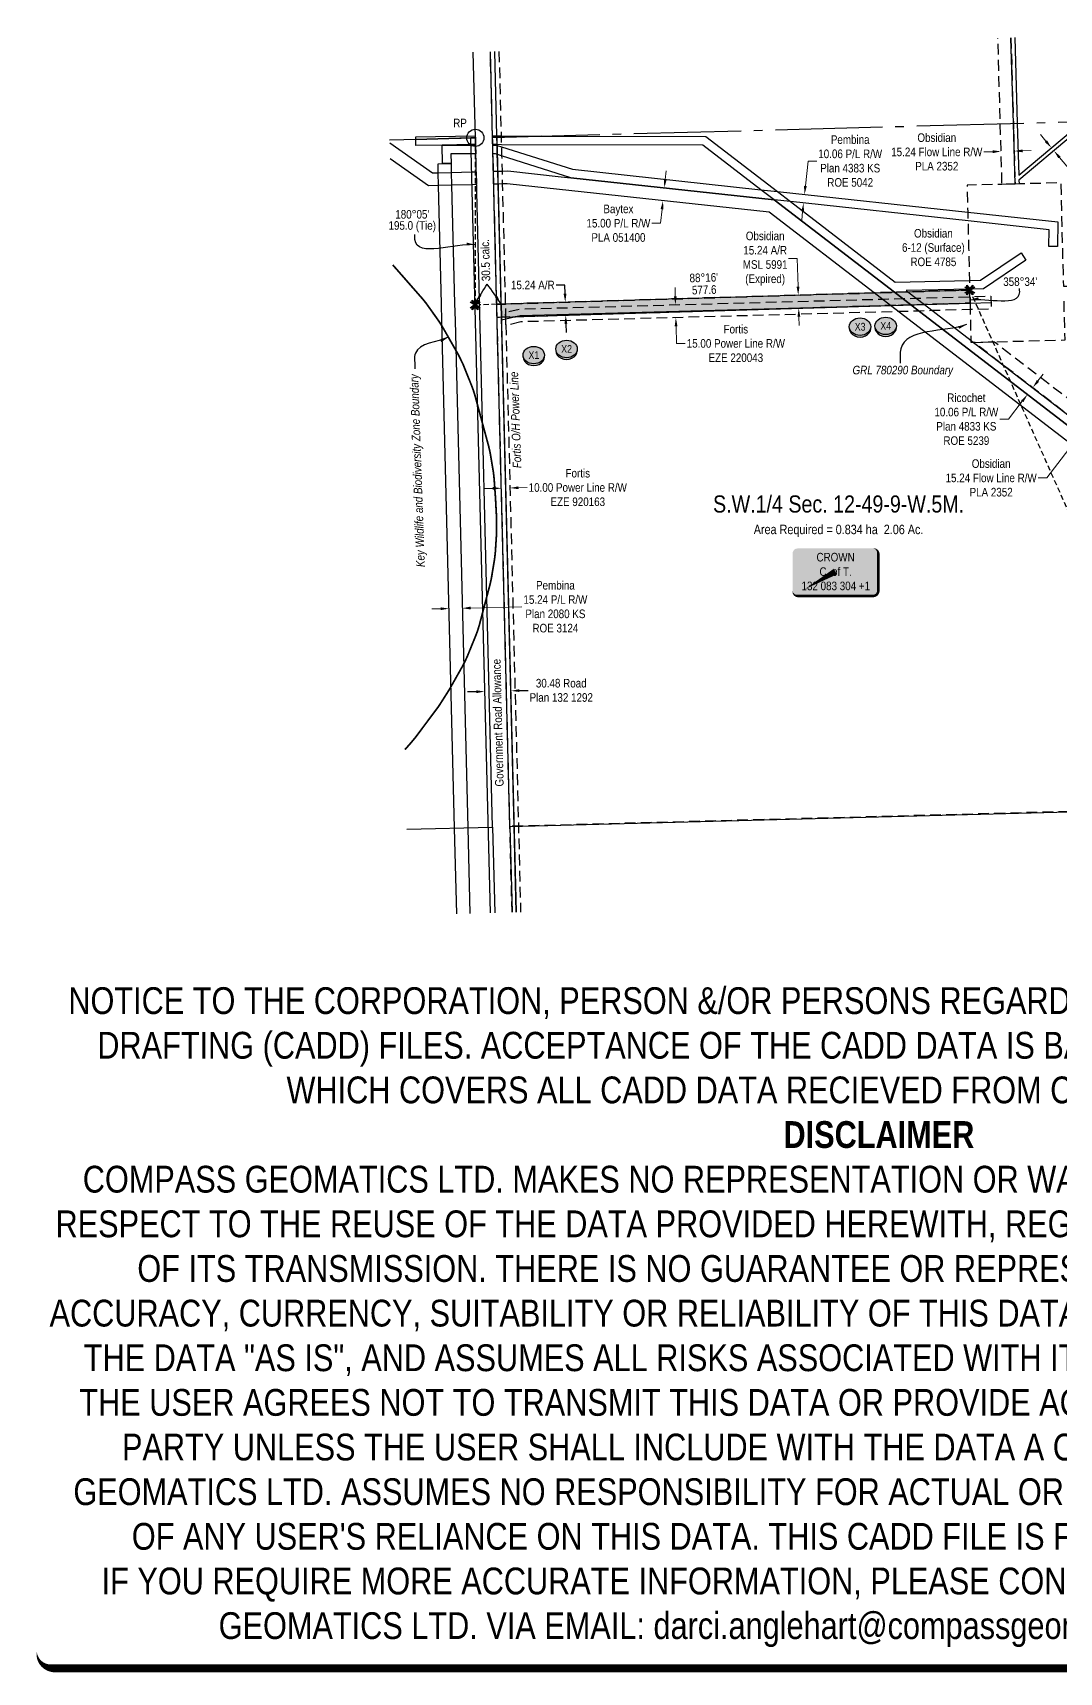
# Model space of a CAD drawing. Extents: x 619926 to 621900, y 5895827 to 5897740.
# Drawn here: x 619926 to 621123, y 5895827 to 5897740 of the extents above; entities that cross this region are included whole.
import ezdxf
from ezdxf.enums import TextEntityAlignment as Align

# ---------------------------------------------------------------- set-up
doc = ezdxf.new("R2010")
doc.units = 0
doc.header["$LTSCALE"] = 5
doc.header["$PDSIZE"] = 0.5
for name, pattern in [('DASHDOT2', [12.7, 6.35, -3.175, 0, -3.175]), ('foc-ACCESSROAD', [3.75, 2.5, -1.25]), ('foc-FLOWLINE', [3.75, 2.5, -1.25]), ('foc-QUARTERLINE', [33, 25, -3, 2, -3]), ('foc-TIELINE', [1.875, 1.25, -0.625])]:
    doc.linetypes.add(name, pattern=pattern)
doc.layers.get('Defpoints').update_dxf_attribs({"color": 9})
for name, color, linetype in [('35', 37, 'Continuous'), ('AS-OWNER', 7, 'Continuous'), ('AS-POWER', 104, 'foc-POWER'), ('AS-POWER-T', 104, 'Continuous'), ('AS-WILDLIFE', 131, 'DASHDOT2'), ('C-AR', 13, 'foc-ACCESSROAD'), ('C-FLOWLINE', 13, 'foc-FLOWLINE'), ('C-SYMBOL', 7, 'Continuous'), ('F-EZE', 190, 'foc-FLOWLINE'), ('F-RW', 190, 'Continuous'), ('F-WS', 190, 'foc-ACCESSROAD'), ('L-AREAREQUIRED', 7, 'Continuous'), ('L-BD', 7, 'Continuous'), ('L-MON', 1, 'Continuous'), ('L-QSEC', 8, 'foc-QUARTERLINE'), ('L-ROAD-T', 7, 'Continuous'), ('L-SEC', 7, 'Continuous'), ('L-TIE', 7, 'foc-TIELINE'), ('L-TITLEDB', 4, 'Continuous'), ('L-TITLEDB-T', 4, 'Continuous'), ('P-CROSSINGS', 250, 'Continuous'), ('P-PROPOSED', 10, 'Continuous'), ('P-PROPOSED-H', 21, 'Continuous'), ('P-TXT', 4, 'Continuous')]:
    doc.layers.add(name, color=color, linetype=linetype)
for name, color, linetype, lineweight in [('C-AR-T', 13, 'Continuous', 9), ('C-FLOWLINE-T', 13, 'Continuous', 9), ('F-EZE-T', 190, 'Continuous', 9), ('F-RW-T', 190, 'Continuous', 9), ('F-WS-T', 190, 'Continuous', 9)]:
    doc.layers.add(name, color=color, linetype=linetype, lineweight=lineweight)
doc.layers.add('DISCLAIMER', color=7, linetype='Continuous', plot=False)
doc.styles.add('100L', font='ARIALN.TTF', dxfattribs={"height": 11})
doc.styles.add('175L', font='ARIALN.TTF', dxfattribs={"height": 20})
doc.styles.add('240', font='ARIALN.TTF', dxfattribs={"height": 30})
doc.styles.add('80', font='ARIALN.TTF', dxfattribs={"height": 10})
doc.styles.add('80CG', font='ARIALN.TTF', dxfattribs={"height": 10})
doc.styles.add('80L', font='ARIALN.TTF', dxfattribs={"height": 10})
doc.styles.add('Crossing', font='ARIALN.TTF', dxfattribs={"height": 10})
doc.styles.add('foc-LtypeFont', font='ARIALN.TTF', dxfattribs={"height": 7.35})
doc.linetypes.add('foc-POWER', pattern='A,6,-1,["P",foc-LtypeFont,S=0.2,R=0,X=-0.625,Y=-0.75],-1.24,4', length=12.24)
doc.linetypes.add('foc-POWER-NOLINE', pattern='A,0,-4,["P",foc-LtypeFont,S=0.2,R=0,X=-0.625,Y=-0.75],-8.24', length=12.24)
doc.dimstyles.new('Compass 5 000', dxfattribs={"dimscale": 5, "dimtxt": 9, "dimasz": 2, "dimexe": 0.2, "dimexo": 0.0625, "dimgap": 0.5, "dimtad": 0, "dimtih": 1, "dimtoh": 1, "dimzin": 0, "dimdsep": 46, "dimtxsty": '80CG', "dimcen": 0.1, "dimse1": 1, "dimse2": 1, "dimclrd": 256, "dimclrt": 256, "dimaunit": 1, "dimadec": 4, "dimazin": 0, "dimtfac": 0.06, "dimtofl": 0, "dimtmove": 0, "dimatfit": 1, "dimfxl": 0.2, "dimtolj": 1, "dimtzin": 0, "dimlwd": -1, "dimarcsym": 0})

# ---------------------------------------------------------------- blocks, each defined once
blk = doc.blocks.new('*D32')
at = {"layer": 'Defpoints', "color": 0, "transparency": 16777216}
for p in [(620679, 5897422.8), (620676, 5897407.7), (620679.4, 5897407.8)]:
    blk.add_point(p, dxfattribs=at)
at = {"layer": 'F-EZE-T', "transparency": 16777216}
for p, q in [((620675.3, 5897432.7), (620675.1, 5897442.7)), ((620676.3, 5897397.7), (620676.8, 5897377.5)), ((620676.8, 5897377.5), (620686.8, 5897377.5))]:
    blk.add_line(p, q, dxfattribs=at)
for points in [[(620677, 5897432.7), (620673.7, 5897432.7), (620675.6, 5897422.7)], [(620677.9, 5897397.7), (620674.6, 5897397.6), (620676, 5897407.7)]]:
    blk.add_solid(points, dxfattribs=at)
at = {"layer": 'F-EZE-T', "transparency": 16777216, "insert": (620746, 5897377.5), "char_height": 10, "attachment_point": 5, "style": '80CG'}
blk.add_mtext('\\A1;Fortis\\P15.00 Power Line R/W\\PEZE 220043', dxfattribs=at)
blk = doc.blocks.new('*D33')
at = {"layer": 'Defpoints', "color": 0, "transparency": 16777216}
for p in [(620481.8, 5897237.4), (620471.8, 5897237.2), (620482.5, 5897208.9)]:
    blk.add_point(p, dxfattribs=at)
at = {"layer": 'F-EZE-T', "transparency": 16777216}
for p, q in [((620462.5, 5897208.4), (620452.5, 5897208.1)), ((620492.5, 5897209.1), (620502.5, 5897209.4))]:
    blk.add_line(p, q, dxfattribs=at)
for points in [[(620462.4, 5897210.1), (620462.5, 5897206.7), (620472.5, 5897208.6)], [(620492.4, 5897210.8), (620492.5, 5897207.5), (620482.5, 5897208.9)]]:
    blk.add_solid(points, dxfattribs=at)
at = {"layer": 'F-EZE-T', "transparency": 16777216, "insert": (620561.6, 5897209.4), "char_height": 10, "attachment_point": 5, "style": '80CG'}
blk.add_mtext('\\A1;Fortis\\P10.00 Power Line R/W\\PEZE 920163', dxfattribs=at)
blk = doc.blocks.new('*D34')
at = {"layer": 'C-AR-T', "transparency": 16777216}
for p, q in [((620817.5, 5897476.5), (620807.5, 5897476.5)), ((620818.5, 5897443.9), (620817.5, 5897476.5)), ((620819.6, 5897408.6), (620819.9, 5897398.6))]:
    blk.add_line(p, q, dxfattribs=at)
for points in [[(620820.2, 5897443.9), (620816.8, 5897443.8), (620818.8, 5897433.9)], [(620821.2, 5897408.7), (620817.9, 5897408.6), (620819.3, 5897418.6)]]:
    blk.add_solid(points, dxfattribs=at)
at = {"layer": 'Defpoints', "color": 0, "transparency": 16777216}
for p in [(620798.4, 5897433.3), (620818.8, 5897433.9), (620798.9, 5897418)]:
    blk.add_point(p, dxfattribs=at)
at = {"layer": 'C-AR-T', "transparency": 16777216, "insert": (620780.2, 5897476.5), "char_height": 10, "attachment_point": 5, "style": '80CG'}
blk.add_mtext('\\A1;Obsidian\\P15.24 A/R\\PMSL 5991\\P(Expired)', dxfattribs=at)
blk = doc.blocks.new('*D37')
at = {"layer": 'Defpoints', "color": 0, "transparency": 16777216}
for p in [(620661, 5897544.1), (620662.4, 5897543.9), (620664, 5897558.9)]:
    blk.add_point(p, dxfattribs=at)
at = {"layer": 'F-RW-T', "transparency": 16777216}
for p, q in [((620663.7, 5897569), (620664.7, 5897578.9)), ((620659.9, 5897534.1), (620658.1, 5897517.8)), ((620658.1, 5897517.8), (620648.1, 5897517.8))]:
    blk.add_line(p, q, dxfattribs=at)
for points in [[(620662, 5897569.2), (620665.3, 5897568.8), (620662.6, 5897559)], [(620658.2, 5897534.3), (620661.5, 5897534), (620661, 5897544.1)]]:
    blk.add_solid(points, dxfattribs=at)
at = {"layer": 'F-RW-T', "transparency": 16777216, "insert": (620609, 5897517.8), "char_height": 10, "attachment_point": 5, "style": '80CG'}
blk.add_mtext('\\A1;Baytex\\P15.00 P/L R/W\\PPLA 051400', dxfattribs=at)
blk = doc.blocks.new('*D39')
at = {"layer": 'Defpoints', "color": 0, "transparency": 16777216}
for p in [(620826.1, 5897551.4), (620891.2, 5897544.3), (620890.1, 5897534.3)]:
    blk.add_point(p, dxfattribs=at)
at = {"layer": 'F-RW-T', "transparency": 16777216}
for p, q in [((620827.1, 5897561.3), (620830.3, 5897590.4)), ((620830.3, 5897590.4), (620840.3, 5897590.4)), ((620823.9, 5897531.5), (620822.8, 5897521.5))]:
    blk.add_line(p, q, dxfattribs=at)
for points in [[(620825.5, 5897561.5), (620828.8, 5897561.2), (620826.1, 5897551.4)], [(620822.2, 5897531.6), (620825.5, 5897531.3), (620825, 5897541.4)]]:
    blk.add_solid(points, dxfattribs=at)
at = {"layer": 'F-RW-T', "transparency": 16777216, "insert": (620879.4, 5897590.4), "char_height": 10, "attachment_point": 5, "style": '80CG'}
blk.add_mtext('\\A1;Pembina\\P10.06 P/L R/W\\PPlan 4383 KS\\PROE 5042', dxfattribs=at)
blk = doc.blocks.new('*D40')
at = {"layer": 'Defpoints', "color": 0, "transparency": 16777216}
for p in [(621005, 5897380.3), (621011.1, 5897388.3), (621086.2, 5897317.9)]:
    blk.add_point(p, dxfattribs=at)
at = {"layer": 'F-RW-T', "transparency": 16777216}
for p, q in [((621098.4, 5897333.8), (621104.5, 5897341.7)), ((621080.1, 5897310), (621064, 5897289.1)), ((621064, 5897289.1), (621054, 5897289.1))]:
    blk.add_line(p, q, dxfattribs=at)
for points in [[(621097.1, 5897334.8), (621099.7, 5897332.8), (621092.3, 5897325.9)], [(621078.8, 5897311), (621081.4, 5897309), (621086.2, 5897317.9)]]:
    blk.add_solid(points, dxfattribs=at)
at = {"layer": 'F-RW-T', "transparency": 16777216, "insert": (621014.9, 5897289.1), "char_height": 10, "attachment_point": 5, "style": '80CG'}
blk.add_mtext('\\A1;Ricochet\\P10.06 P/L R/W\\PPlan 4833 KS\\PROE 5239', dxfattribs=at)
blk = doc.blocks.new('*D41')
at = {"layer": 'Defpoints', "color": 0, "transparency": 16777216}
for p in [(621112.1, 5897604.1), (621117.1, 5897602.3), (621115, 5897600.6)]:
    blk.add_point(p, dxfattribs=at)
at = {"layer": 'F-RW-T', "transparency": 16777216}
for p, q in [((621107.7, 5897613.5), (621101.3, 5897621.2)), ((621123.5, 5897594.7), (621151, 5897561.8)), ((621151, 5897561.8), (621161, 5897561.8))]:
    blk.add_line(p, q, dxfattribs=at)
for points in [[(621109, 5897614.6), (621106.4, 5897612.5), (621114.1, 5897605.9)], [(621124.8, 5897595.7), (621122.2, 5897593.6), (621117.1, 5897602.3)]]:
    blk.add_solid(points, dxfattribs=at)
at = {"layer": 'F-RW-T', "transparency": 16777216, "insert": (621197.5, 5897561.8), "char_height": 10, "attachment_point": 5, "style": '80CG'}
blk.add_mtext('\\A1;Obsidian\\P4.57 P/L R/W\\PROE 4785', dxfattribs=at)
blk = doc.blocks.new('*D43')
at = {"layer": 'Defpoints', "color": 0, "transparency": 16777216}
for p in [(620410.2, 5897120.5), (620425.5, 5897120.9), (620426.8, 5897068.6)]:
    blk.add_point(p, dxfattribs=at)
at = {"layer": 'F-RW-T', "transparency": 16777216}
for p, q in [((620401.5, 5897067.9), (620391.5, 5897067.7)), ((620436.8, 5897068.8), (620496.5, 5897070.3))]:
    blk.add_line(p, q, dxfattribs=at)
for points in [[(620401.5, 5897069.6), (620401.6, 5897066.3), (620411.5, 5897068.2)], [(620436.7, 5897070.5), (620436.8, 5897067.1), (620426.8, 5897068.6)]]:
    blk.add_solid(points, dxfattribs=at)
at = {"layer": 'F-RW-T', "transparency": 16777216, "insert": (620535.5, 5897070.3), "char_height": 10, "attachment_point": 5, "style": '80CG'}
blk.add_mtext('\\A1;Pembina\\P15.24 P/L R/W\\PPlan 2080 KS\\PROE 3124', dxfattribs=at)
blk = doc.blocks.new('TEMP')
h = blk.add_hatch(color=255)
h.dxf.hatch_style = 1
h.paths.add_polyline_path([(0, 0.25), (-0.67, 1.15), (-0.67, 0.67), (-1.15, 0.67), (-0.25, 0), (-1.15, -0.67), (-0.67, -0.67), (-0.67, -1.15), (0, -0.25), (0.67, -1.15), (0.67, -0.67), (1.15, -0.67), (0.25, 0), (1.15, 0.67), (0.67, 0.67), (0.67, 1.15)])
h.paths.add_polyline_path([(0.57, 0.85), (0.57, 0.57), (0.85, 0.57), (0.08, 0), (0.85, -0.57), (0.57, -0.57), (0.57, -0.85), (0, -0.08), (-0.57, -0.85), (-0.57, -0.57), (-0.85, -0.57), (-0.08, 0), (-0.85, 0.57), (-0.57, 0.57), (-0.57, 0.85), (0, 0.08)], flags=16)
h = blk.add_hatch(color=1)
h.dxf.hatch_style = 1
h.paths.add_polyline_path([(0, 0.08), (-0.57, 0.85), (-0.57, 0.57), (-0.85, 0.57), (-0.08, 0), (-0.85, -0.57), (-0.57, -0.57), (-0.57, -0.85), (0, -0.08), (0.57, -0.85), (0.57, -0.57), (0.85, -0.57), (0.08, 0), (0.85, 0.57), (0.57, 0.57), (0.57, 0.85)])
at = {"color": 1}
for p, q in [((-0.08, 0), (0.08, 0)), ((0, 0.08), (0, -0.08))]:
    blk.add_line(p, q, dxfattribs=at)
at = {"color": 255, "flags": 128}
blk.add_lwpolyline([(-0.25, 0), (-1.15, 0.67), (-0.67, 0.67), (-0.67, 1.15), (0, 0.25), (0.67, 1.15), (0.67, 0.67), (1.15, 0.67), (0.25, 0), (1.15, -0.67), (0.67, -0.67), (0.67, -1.15), (0, -0.25), (-0.67, -1.15), (-0.67, -0.67), (-1.15, -0.67)], close=True, dxfattribs=at)
at = {"color": 1, "flags": 128}
blk.add_lwpolyline([(-0.08, 0), (-0.85, 0.57), (-0.57, 0.57), (-0.57, 0.85), (0, 0.08), (0.57, 0.85), (0.57, 0.57), (0.85, 0.57), (0.08, 0), (0.85, -0.57), (0.57, -0.57), (0.57, -0.85), (0, -0.08), (-0.57, -0.85), (-0.57, -0.57), (-0.85, -0.57)], close=True, dxfattribs=at)
blk = doc.blocks.new('*U45')
at = {"layer": '35', "color": 3}
blk.add_circle((0, 0), 10, dxfattribs=at)
at = {"layer": '35', "color": 3, "style": '80'}
blk.add_attdef('RP_001', (-25.8, 12.3), '', height=10, dxfattribs=at)
blk = doc.blocks.new('*D46')
at = {"layer": 'Defpoints', "color": 0, "transparency": 16777216}
for p in [(620547, 5897425.7), (620547.6, 5897425.7), (620548, 5897410.4)]:
    blk.add_point(p, dxfattribs=at)
at = {"layer": 'P-TXT', "transparency": 16777216}
for p, q in [((620546.4, 5897445.7), (620536.4, 5897445.7)), ((620546.7, 5897435.7), (620546.4, 5897445.7)), ((620547.8, 5897400.4), (620548.1, 5897390.4))]:
    blk.add_line(p, q, dxfattribs=at)
for points in [[(620548.4, 5897435.7), (620545, 5897435.6), (620547, 5897425.7)], [(620549.4, 5897400.5), (620546.1, 5897400.4), (620547.5, 5897410.4)]]:
    blk.add_solid(points, dxfattribs=at)
at = {"layer": 'P-TXT', "transparency": 16777216, "insert": (620509.1, 5897445.7), "char_height": 10, "attachment_point": 5, "style": '80CG'}
blk.add_mtext('\\A1;15.24 A/R', dxfattribs=at)
blk = doc.blocks.new('*U47')
h = blk.add_hatch(color=255)
edge = h.paths.add_edge_path()
edge.add_line((-44, -28.5), (44, -28.5))
edge.add_arc((44, -22.5), 6, 270, 360)
edge.add_line((50, -22.5), (50, 21))
edge.add_arc((44, 21), 6, 0, 90)
edge.add_line((44, 27), (-44, 27))
edge.add_arc((-44, 21), 6, 90, 180)
edge.add_line((-50, 21), (-50, -22.5))
edge.add_arc((-44, -22.5), 6, 180, 270)
at = {"color": 14, "flags": 128}
blk.add_lwpolyline([(-44, -28.5, 3, 3, 0), (44, -28.5, 3, 3, 0.414214), (50, -22.5, 3, 3, 0), (50, 21, 3, 0, 0.414214), (44, 27, 0, 0, 0), (-44, 27, 0, 0, 0.414214), (-50, 21, 0, 0, 0), (-50, -22.5, 0, 3, 0.414214)], format="xyseb", close=True, dxfattribs=at)
blk.add_lwpolyline([(-35.9, -20.7, 0, 7.5, 0), (0, 0, 0, 0, 0)], format="xyseb", dxfattribs=at)
at = {"color": 14, "style": '80'}
blk.add_attdef('ENTER_TEXT_001', (-26.8, -4.9), '', height=10, dxfattribs=at)
blk = doc.blocks.new('xing2')
h = blk.add_hatch(color=50)
h.dxf.hatch_style = 1
edge = h.paths.add_edge_path()
edge.add_ellipse((0, 0), major_axis=(-12.5, 0), ratio=0.816297, start_angle=0, end_angle=360)
h = blk.add_hatch(color=250)
h.dxf.hatch_style = 1
edge = h.paths.add_edge_path()
edge.add_ellipse((0, -2), major_axis=(-12.5, 0), ratio=0.816297, start_angle=0, end_angle=180)
edge.add_line((12.5, -2), (12.5, 0))
edge.add_ellipse((0, 0), major_axis=(-12.5, 0), ratio=0.816297, start_angle=0, end_angle=180, ccw=False)
edge.add_line((-12.5, 0), (-12.5, -2))
at = {"color": 250}
blk.add_ellipse((0, 0), major_axis=(-12.5, 0), ratio=0.816297, dxfattribs=at)
blk.add_ellipse((0, -2), major_axis=(-12.5, 0), ratio=0.816297, start_param=0, end_param=3.141593, dxfattribs=at)
at = {"color": 250, "style": 'Crossing'}
blk.add_attdef('CROSSING', text='', height=9, dxfattribs=at).set_placement((0.1, 0), align=Align.MIDDLE_CENTER)
at = {"color": 250, "style": 'Crossing', "flags": 1}
for tag, p in [('OWNER', (0.1, -12.5)), ('DESCRIPTION', (0.1, -25.8)), ('LOCATION', (0.1, -39.3)), ('DWG_REF', (0.1, -52.8))]:
    blk.add_attdef(tag, text='', height=9, dxfattribs=at).set_placement(p, align=Align.MIDDLE_CENTER)
blk = doc.blocks.new('*D48')
at = {"layer": 'C-FLOWLINE-T', "transparency": 16777216}
for p, q in [((621045.4, 5897601.3), (621035.4, 5897601)), ((621080.7, 5897602.3), (621090.6, 5897602.6))]:
    blk.add_line(p, q, dxfattribs=at)
for points in [[(621045.4, 5897603), (621045.5, 5897599.6), (621055.4, 5897601.6)], [(621080.6, 5897603.9), (621080.7, 5897600.6), (621070.7, 5897602)]]:
    blk.add_solid(points, dxfattribs=at)
at = {"layer": 'Defpoints', "color": 0, "transparency": 16777216}
for p in [(621055.2, 5897609.1), (621055.4, 5897601.6), (621070.4, 5897609.5)]:
    blk.add_point(p, dxfattribs=at)
at = {"layer": 'C-FLOWLINE-T', "transparency": 16777216, "insert": (620980.4, 5897601), "char_height": 10, "attachment_point": 5, "style": '80CG'}
blk.add_mtext('\\A1;Obsidian\\P15.24 Flow Line R/W\\PPLA 2352', dxfattribs=at)
blk = doc.blocks.new('*D49')
at = {"layer": 'C-FLOWLINE-T', "transparency": 16777216}
for p, q in [((621168.9, 5897298.8), (621175, 5897306.8)), ((621147.4, 5897270.9), (621108.8, 5897220.6)), ((621108.8, 5897220.6), (621098.8, 5897220.6))]:
    blk.add_line(p, q, dxfattribs=at)
for points in [[(621167.6, 5897299.9), (621170.2, 5897297.8), (621162.8, 5897290.9)], [(621146.1, 5897271.9), (621148.7, 5897269.9), (621153.5, 5897278.8)]]:
    blk.add_solid(points, dxfattribs=at)
at = {"layer": 'Defpoints', "color": 0, "transparency": 16777216}
for p in [(621153.5, 5897278.8), (621177.8, 5897279.4), (621168.5, 5897267.3)]:
    blk.add_point(p, dxfattribs=at)
at = {"layer": 'C-FLOWLINE-T', "transparency": 16777216, "insert": (621043.8, 5897220.6), "char_height": 10, "attachment_point": 5, "style": '80CG'}
blk.add_mtext('\\A1;Obsidian\\P15.24 Flow Line R/W\\PPLA 2352', dxfattribs=at)
blk = doc.blocks.new('*D51')
at = {"layer": 'Defpoints', "color": 0, "transparency": 16777216}
for p in [(620483.6, 5896972.2), (620455.5, 5896875.4), (620486, 5896876.1)]:
    blk.add_point(p, dxfattribs=at)
at = {"layer": 'L-TITLEDB-T', "transparency": 16777216}
for p, q in [((620443.1, 5896971.2), (620433.1, 5896970.9)), ((620493.6, 5896972.4), (620503.6, 5896972.7))]:
    blk.add_line(p, q, dxfattribs=at)
for points in [[(620443.1, 5896972.8), (620443.2, 5896969.5), (620453.1, 5896971.4)], [(620493.5, 5896974.1), (620493.6, 5896970.8), (620483.6, 5896972.2)]]:
    blk.add_solid(points, dxfattribs=at)
at = {"layer": 'L-TITLEDB-T', "transparency": 16777216, "insert": (620542.3, 5896972.7), "char_height": 10, "attachment_point": 5, "style": '80CG'}
blk.add_mtext('\\A1;30.48 Road\\PPlan 132 1292', dxfattribs=at)
blk = doc.blocks.new('Disclaimer_Legal')
at = {"layer": 'DISCLAIMER', "color": 254, "flags": 128}
blk.add_lwpolyline([(-3612.9, -1104.6, 37.5, 37.5, 0), (4096.1, -1104.6, 37.5, 37.5, 0.414214), (4171.1, -1029.6, 37.5, 37.5, 0), (4171.1, 2078.7, 37.5, 0, 0.414214), (4096.1, 2153.7, 0, 0, 0), (-3612.9, 2153.7, 0, 0, 0.414214), (-3687.9, 2078.7, 0, 0, 0), (-3687.9, -1029.6, 0, 37.5, 0.414214)], format="xyseb", close=True, dxfattribs=at)
at = {"layer": 'DISCLAIMER', "color": 254, "insert": (241.6, 533.9), "char_height": 125, "width": 7717.568, "attachment_point": 5, "style": '80'}
blk.add_mtext('NOTICE TO THE CORPORATION, PERSON &/OR PERSONS REGARDING THIS COMPUTER AIDED DESIGN AND DRAFTING (CADD) FILES. ACCEPTANCE OF THE CADD DATA IS BASED ON THE FOLLOWING DISCLAIMER WHICH COVERS ALL CADD DATA RECIEVED FROM COMPASS GEOMATICS LTD.\\P{\\fArial Narrow|b1|i0|c0|p34;DISCLAIMER}\\PCOMPASS GEOMATICS LTD. MAKES NO REPRESENTATION OR WARRANTIES, EXPRESS OR IMPLIED, WITH RESPECT TO THE REUSE OF THE DATA PROVIDED HEREWITH, REGARDLESS OF ITS FORMAT OR THE MEANS OF ITS TRANSMISSION. THERE IS NO GUARANTEE OR REPRESENTATION TO THE USER AS TO THE ACCURACY, CURRENCY, SUITABILITY OR RELIABILITY OF THIS DATA FOR ANY PURPOSE. THE USER ACCEPTS THE DATA "AS IS", AND ASSUMES ALL RISKS ASSOCIATED WITH ITS USE. BY ACCEPTANCE OF THIS DATA, THE USER AGREES NOT TO TRANSMIT THIS DATA OR PROVIDE ACCESS OR ANY PART OF IT TO ANOTHER PARTY UNLESS THE USER SHALL INCLUDE WITH THE DATA A COPY OF THIS DISCLAIMER. COMPASS GEOMATICS LTD. ASSUMES NO RESPONSIBILITY FOR ACTUAL OR CONSEQUENTIAL DAMAGE AS A RESULT OF ANY USER\'S RELIANCE ON THIS DATA. THIS CADD FILE IS FOR ILLUSTRATION PURPOSES ONLY.\\PIF YOU REQUIRE MORE ACCURATE INFORMATION, PLEASE CONTACT DARCI ANGLEHART AT COMPASS GEOMATICS LTD. VIA EMAIL: darci.anglehart@compassgeomatics.ca OR CELL: 506-961-7292', dxfattribs=at)

msp = doc.modelspace()

# ---------------------------------------------------------------- hatches: boundary and pattern name
at = {"layer": 'P-PROPOSED-H'}
h = msp.add_hatch(color=256, dxfattribs=at)
h.dxf.hatch_style = 1
h.paths.add_polyline_path([(620472.643, 5897408.239), (621019.336, 5897424.677), (621018.953, 5897439.912), (620472.264, 5897423.408)])

# ---------------------------------------------------------------- linework, layer by layer
at = {"layer": 'AS-POWER', "linetype": 'foc-POWER-NOLINE', "flags": 128}
msp.add_lwpolyline([(620489.884, 5896713.901), (620487.376, 5896813.861), (620472.462, 5897408.134), (620472.08, 5897423.379), (620468.562, 5897563.53), (620468.186, 5897578.534), (620467.674, 5897598.896), (620467.422, 5897608.952), (620467.402, 5897609.743), (620467.192, 5897618.127), (620467.15, 5897619.798), (620464.683, 5897718.106)], dxfattribs=at)
at = {"layer": 'AS-POWER', "flags": 128}
msp.add_lwpolyline([(620472.541, 5897404.975), (620494.327, 5897410.253), (620935.447, 5897422.207), (620959.206, 5897422.854), (620974.985, 5897423.38), (621019.314, 5897424.591), (621043.812, 5897425.26)], dxfattribs=at)
at = {"layer": 'AS-WILDLIFE', "const_width": 1.999, "flags": 128}
msp.add_lwpolyline([(620345.783, 5897469.183), (620380.522, 5897429.567), (620384.583, 5897424.569), (620386.707, 5897421.57), (620398.453, 5897405.076), (620400.14, 5897402.576), (620403.639, 5897397.079), (620422.445, 5897364.09), (620425.131, 5897358.592), (620427.818, 5897353.094), (620437.627, 5897328.603), (620439.688, 5897323.105), (620441.563, 5897317.107), (620457.619, 5897257.628), (620459.119, 5897251.13), (620459.681, 5897248.131), (620462.868, 5897229.138), (620463.367, 5897225.64), (620463.992, 5897219.642), (620465.492, 5897198.649), (620465.679, 5897195.65), (620466.679, 5897177.157), (620466.866, 5897171.659), (620466.866, 5897159.663), (620466.679, 5897153.165), (620465.429, 5897134.172), (620464.742, 5897127.674), (620464.305, 5897124.675), (620461.181, 5897105.682), (620460.556, 5897102.184), (620459.181, 5897096.186), (620446.686, 5897048.703), (620444.687, 5897042.205), (620442.625, 5897036.707), (620433.066, 5897013.215), (620430.129, 5897006.718), (620427.568, 5897001.719), (620412.636, 5896975.229), (620409.886, 5896970.73), (620402.889, 5896959.734), (620401.639, 5896957.735), (620398.64, 5896953.237), (620372.525, 5896918.249), (620371.713, 5896917.249), (620367.589, 5896912.251), (620359.976, 5896903.606)], dxfattribs=at)
at = {"layer": 'C-AR', "flags": 128}
msp.add_lwpolyline([(620472.646, 5897408.165), (620467.465, 5897408.009), (620467.083, 5897423.253), (620472.264, 5897423.408), (620477.084, 5897423.554), (620907.216, 5897436.534), (620930.919, 5897437.251), (620946.798, 5897437.73), (621018.953, 5897439.912), (621019.331, 5897424.668), (620965.891, 5897423.052), (620950.015, 5897422.571), (620926.311, 5897421.855), (620477.466, 5897408.31), (620472.646, 5897408.165)], close=True, dxfattribs=at)
at = {"layer": 'C-FLOWLINE', "flags": 128}
for points in [[(621066.951, 5897734.288), (621069.751, 5897634.312), (621071.733, 5897563.569), (621056.489, 5897563.187), (621054.508, 5897633.902), (621051.708, 5897733.878)], [(621381.487, 5897103.57), (621279.468, 5897181.994), (621045.976, 5897361.487), (621023.403, 5897378.841), (621047.641, 5897379.443), (621070.165, 5897362.127), (621135.012, 5897312.275), (621135.982, 5897311.53), (621278.98, 5897201.603), (621381.002, 5897123.177)]]:
    msp.add_lwpolyline(points, dxfattribs=at)
at = {"layer": 'F-EZE', "flags": 128}
for points in [[(620484.888, 5896713.768), (620482.38, 5896813.735), (620467.465, 5897408.009), (620467.083, 5897423.253), (620463.566, 5897563.404), (620463.189, 5897578.408), (620462.678, 5897598.771), (620462.425, 5897608.827), (620462.405, 5897609.617), (620462.195, 5897618.002), (620462.154, 5897619.673), (620459.686, 5897717.972)], [(620469.688, 5897718.241), (620472.16, 5897619.71), (620472.197, 5897618.27), (620472.417, 5897609.479), (620472.477, 5897607.142), (620472.68, 5897599.022), (620472.744, 5897596.506), (620473.192, 5897578.658), (620473.569, 5897563.653), (620477.084, 5897423.554), (620477.466, 5897408.31), (620492.382, 5896814), (620494.89, 5896714.034)]]:
    msp.add_lwpolyline(points, dxfattribs=at)
msp.add_lwpolyline([(620495.322, 5897402.78), (620477.712, 5897398.513), (620477.467, 5897408.31), (620477.327, 5897413.848), (620493.33, 5897417.726), (620916.651, 5897429.281), (620940.44, 5897429.932), (620956.375, 5897430.367), (621019.147, 5897432.085), (621043.608, 5897432.754), (621044.017, 5897417.766), (621019.519, 5897417.096), (620975.212, 5897415.886), (620959.433, 5897415.36), (620935.651, 5897414.712), (620495.322, 5897402.78)], close=True, dxfattribs=at)
at = {"layer": 'F-RW'}
for points in [[(621281.606, 5897740.055), (621280.639, 5897739.245), (621265.931, 5897726.934), (621158.102, 5897636.691), (621137.359, 5897619.327), (621076.19, 5897568.129), (621076.314, 5897563.683), (621071.733, 5897563.569), (621069.751, 5897634.312), (621066.951, 5897734.288)], [(621071.532, 5897734.411), (621074.333, 5897634.435), (621076.027, 5897573.955), (621150.744, 5897636.492), (621265.786, 5897732.779), (621274.158, 5897739.855)], [(620342.207, 5897611.653), (620392.161, 5897576.644), (620398.849, 5897576.81), (620414.079, 5897577.188), (620437.903, 5897577.78), (620443.085, 5897577.909), (620443.462, 5897562.904), (620438.28, 5897562.775), (620414.453, 5897562.183), (620399.223, 5897561.805), (620387.593, 5897561.517), (620342.676, 5897592.995)], [(621279.789, 5897169.069), (620950.015, 5897422.571), (620930.919, 5897437.251), (620790.585, 5897545.133), (620775.265, 5897556.911), (620707.564, 5897608.955), (620472.417, 5897609.479), (620467.592, 5897609.546), (620462.406, 5897609.617), (620462.195, 5897618.002), (620467.376, 5897618.141), (620472.197, 5897618.27), (620518.872, 5897619.52), (620710.994, 5897619), (620794.475, 5897554.825), (620809.796, 5897543.048), (620931.901, 5897449.182), (621018.678, 5897451.012), (621018.678, 5897451.012), (621031.528, 5897451.283), (621078.647, 5897483.185), (621084.284, 5897474.858), (621034.707, 5897441.293), (621018.927, 5897440.96), (620944.634, 5897439.394), (620946.798, 5897437.73), (620965.891, 5897423.052), (621020.413, 5897381.139), (621023.403, 5897378.841), (621045.976, 5897361.487), (621279.468, 5897181.994)], [(620420.443, 5896712.055), (620417.922, 5896812.1), (620403.166, 5897403.723), (620402.664, 5897423.848), (620399.223, 5897561.805), (620398.849, 5897576.81), (620398.588, 5897587.274), (620403.766, 5897587.403), (620413.818, 5897587.653), (620414.079, 5897577.188), (620414.453, 5897562.183), (620417.893, 5897424.275), (620418.395, 5897404.148), (620433.151, 5896812.478), (620435.672, 5896712.459)]]:
    msp.add_lwpolyline(points, dxfattribs=at)
for points in [[(620442.036, 5897619.723), (620442.093, 5897617.462), (620436.911, 5897617.333), (620372.55, 5897615.725), (620372.501, 5897618.506), (620442.036, 5897619.723)], [(620442.093, 5897617.462), (620442.288, 5897609.672), (620437.105, 5897609.581), (620403.229, 5897608.987), (620372.677, 5897608.451), (620372.55, 5897615.725), (620436.911, 5897617.333), (620442.093, 5897617.462)], [(620442.309, 5897608.85), (620442.561, 5897598.795), (620437.376, 5897598.8), (620413.539, 5897598.827), (620413.818, 5897587.653), (620403.766, 5897587.403), (620403.229, 5897608.987), (620437.123, 5897608.868), (620442.309, 5897608.85)], [(620467.376, 5897618.141), (620462.195, 5897618.002), (620462.154, 5897619.673), (620472.16, 5897619.71), (620518.872, 5897619.52), (620472.197, 5897618.27), (620467.376, 5897618.141)], [(621121.569, 5897519.311), (621121.109, 5897490.682), (621111.054, 5897490.843), (621111.368, 5897510.304), (621016.954, 5897520.553), (620809.796, 5897543.048), (620790.585, 5897545.133), (620553.31, 5897570.896), (620472.744, 5897596.506), (620467.88, 5897598.052), (620465.629, 5897598.768), (620462.678, 5897598.771), (620462.426, 5897608.827), (620467.195, 5897608.821), (620467.613, 5897608.688), (620472.477, 5897607.142), (620555.394, 5897580.783), (620775.265, 5897556.911), (620794.475, 5897554.825), (621016.703, 5897530.694), (621121.569, 5897519.311)], [(621279.789, 5897169.069), (621280.268, 5897149.77), (620926.311, 5897421.855), (620907.216, 5897436.534), (620784.833, 5897530.625), (620479.328, 5897563.795), (620473.569, 5897563.653), (620468.747, 5897563.534), (620463.566, 5897563.404), (620463.189, 5897578.408), (620468.37, 5897578.538), (620473.192, 5897578.658), (620479.954, 5897578.824), (620542.149, 5897572.071), (620553.31, 5897570.896), (620790.585, 5897545.133), (620930.919, 5897437.251), (620950.015, 5897422.571), (621279.789, 5897169.069)]]:
    msp.add_lwpolyline(points, close=True, dxfattribs=at)
at = {"layer": 'F-WS', "flags": 128}
msp.add_lwpolyline([(621368.166, 5897642.337), (621282.803, 5897640.047), (621267.805, 5897639.646), (621272.196, 5897462.875), (621272.575, 5897447.636), (621128.432, 5897444.056), (621128.053, 5897459.296), (621127.259, 5897491.297), (621125.467, 5897563.765), (621125.438, 5897564.927), (621124.875, 5897564.914), (621076.088, 5897563.702), (621071.509, 5897563.588), (621056.27, 5897563.207), (621015.72, 5897562.202), (621016.499, 5897530.725), (621016.749, 5897520.587), (621017.541, 5897488.572), (621018.473, 5897451.071), (621018.722, 5897441.023), (621018.748, 5897439.975), (620946.618, 5897437.794), (620930.745, 5897437.315), (620907.051, 5897436.598), (620477.071, 5897423.623), (620472.253, 5897423.477), (620467.074, 5897423.322), (620463.558, 5897563.424), (620463.182, 5897578.422), (620462.671, 5897598.777), (620462.419, 5897608.83), (620462.399, 5897609.619), (620462.188, 5897618.002), (620462.146, 5897619.673), (620459.679, 5897717.972)], dxfattribs=at)
msp.add_lwpolyline([(621272.953, 5897432.398), (621278.683, 5897201.751), (621279.17, 5897182.149), (621279.491, 5897169.229), (621279.97, 5897149.937), (621287.782, 5896835.433), (620492.364, 5896814.286), (620487.545, 5896814.158), (620482.365, 5896814.021), (620467.456, 5897408.083), (620472.635, 5897408.239), (620477.454, 5897408.384), (620926.139, 5897421.924), (620949.834, 5897422.641), (620965.705, 5897423.121), (621019.126, 5897424.736), (621020.207, 5897381.223), (621020.266, 5897378.853), (621023.196, 5897378.926), (621047.425, 5897379.527), (621129.984, 5897381.577), (621128.811, 5897428.818), (621168.706, 5897429.809), (621183.707, 5897430.181), (621272.953, 5897432.398)], close=True, dxfattribs=at)
at = {"layer": 'L-QSEC'}
for p, q in [((620462.196, 5897618.002), (621268.099, 5897639.653)), ((620342.124, 5897614.973), (620442.093, 5897617.462))]:
    msp.add_line(p, q, dxfattribs=at)
at = {"layer": 'L-SEC'}
for p, q in [((620442.093, 5897617.462), (620439.584, 5897717.432)), ((620462.196, 5897618.002), (620459.687, 5897717.972)), ((620462.277, 5896813.201), (620442.093, 5897617.462)), ((620482.38, 5896813.735), (620462.196, 5897618.002)), ((620482.38, 5896813.735), (621288.083, 5896835.155)), ((620362.307, 5896810.726), (620462.277, 5896813.201)), ((620462.277, 5896813.201), (620464.785, 5896713.233)), ((620482.38, 5896813.735), (620484.888, 5896713.768))]:
    msp.add_line(p, q, dxfattribs=at)
at = {"layer": 'L-TIE'}
for p, q in [((620442.093, 5897617.462), (620441.806, 5897422.49)), ((621288.083, 5896835.155), (621018.953, 5897439.912)), ((620467.083, 5897423.253), (620446.982, 5897422.646))]:
    msp.add_line(p, q, dxfattribs=at)
at = {"layer": 'L-TITLEDB'}
for p, q in [((620459.609, 5896713.096), (620436.916, 5897617.332)), ((620490.068, 5896713.905), (620467.376, 5897618.097))]:
    msp.add_line(p, q, dxfattribs=at)
at = {"layer": 'P-PROPOSED'}
msp.add_lwpolyline([(620472.643, 5897408.239), (621019.336, 5897424.677), (621018.953, 5897439.912), (620472.264, 5897423.408)], close=True, dxfattribs=at)

# ---------------------------------------------------------------- block references
msp.add_blockref('*U45', (620442.093, 5897617.462)).add_auto_attribs({'RP_001': 'RP'})
at = {"xscale": 0.25, "yscale": 0.25, "zscale": 0.25}
msp.add_blockref('Disclaimer_Legal', (620852.479, 5896107.845), dxfattribs=at)
at = {"layer": 'AS-OWNER', "color": 0}
ref = msp.add_blockref('*U47', (620862.132, 5897111.387), dxfattribs=at)
ref.add_attrib('ENTER_TEXT_001', 'CROWN', (620840.072, 5897123.16), dxfattribs={"layer": '0', "color": 14, "height": 10, "style": '80'})
ref.add_attrib('ENTER_TEXT_002', 'C. of T.', (620843.568, 5897106.316), dxfattribs={"layer": '0', "color": 14, "height": 10, "style": '80'})
ref.add_attrib('ENTER_TEXT_003', '132 083 304 +1', (620822.6, 5897089.608), dxfattribs={"layer": '0', "color": 14, "height": 10, "style": '80'})
at = {"layer": 'L-MON', "xscale": 5, "yscale": 5, "zscale": 5}
for p in [(621018.953, 5897439.912), (620441.806, 5897422.49)]:
    msp.add_blockref('TEMP', p, dxfattribs=at)
at = {"layer": 'P-CROSSINGS', "color": 0, "xscale": 0.999644, "yscale": 0.999644, "zscale": 0.999644}
for p, values in [((620890.871, 5897397.076), {'CROSSING': 'X3'}), ((620920.764, 5897398.007), {'CROSSING': 'X4'}), ((620510.282, 5897363.946), {'CROSSING': 'X1'}), ((620548.466, 5897371.107), {'CROSSING': 'X2'})]:
    msp.add_blockref('xing2', p, dxfattribs=at).add_auto_attribs(values)

# ---------------------------------------------------------------- texts
at = {"layer": 'AS-POWER-T', "insert": (620485.897, 5897231.449), "char_height": 10.00241, "attachment_point": 1, "rotation": 92, "style": '100L'}
msp.add_mtext_dynamic_manual_height_columns('\\pi0.32983;{\\fArial Narrow|b0|i1|c0|p34;Fortis O/H Power Line}', width=112.53517, gutter_width=55, heights=[0], dxfattribs=at)
at = {"layer": 'AS-WILDLIFE', "insert": (620375.817, 5897229.19), "char_height": 9.99644, "attachment_point": 5, "rotation": 92, "style": '240'}
msp.add_mtext_dynamic_manual_height_columns('{\\fArial Narrow|b0|i1|c0|p34;Key Wildlife and Biodiversity Zone Boundary}', width=226.21869, gutter_width=45, heights=[0], dxfattribs=at)
at = {"layer": 'C-AR-T', "insert": (620976.425, 5897489.389), "char_height": 9.99644, "attachment_point": 5, "style": '80CG'}
msp.add_mtext('\\A1;Obsidian\\P6-12 (Surface)\\PROE 4785', dxfattribs=at)
at = {"layer": 'C-SYMBOL', "color": 3, "style": '175L'}
msp.add_text('S.W.1/4 Sec. 12-49-9-W.5M.', height=20, dxfattribs=at).set_placement((620865.845, 5897174.216), align=Align.BOTTOM_CENTER)
at = {"layer": 'F-WS-T', "insert": (620940.713, 5897344.985), "char_height": 10, "attachment_point": 5, "style": '80CG'}
msp.add_mtext_dynamic_manual_height_columns('{\\fArial Narrow|b0|i1|c0|p34;GRL 780290 Boundary}', width=118.05585, gutter_width=55, heights=[0], dxfattribs=at)
at = {"layer": 'L-AREAREQUIRED', "color": 5, "style": '100L'}
msp.add_text('Area Required = 0.834 ha  2.06 Ac.', height=11, dxfattribs=at).set_placement((620865.845, 5897151.716), align=Align.BOTTOM_CENTER)
at = {"layer": 'L-BD', "style": '80L'}
for s, height, p in [("180°05'", 9.9964, (620368.525, 5897528.24)), ('195.0 (Tie)', 9.99644, (620368.504, 5897513.995)), ("358°34'", 9.9964, (621077.742, 5897449.647))]:
    msp.add_text(s, height=height, dxfattribs=at).set_placement(p, align=Align.MIDDLE)
for s, height, rotation, p in [('30.5 calc.', 10, 92, (620453.578, 5897474.698)), ("88°16'", 9.9964, 1.729, (620708.611, 5897454.366)), ('577.6', 9.9964, 1.729, (620709.041, 5897440.128))]:
    msp.add_text(s, height=height, rotation=rotation, dxfattribs=at).set_placement(p, align=Align.MIDDLE)
at = {"layer": 'L-ROAD-T', "style": '80L'}
msp.add_text('Government Road Allowance', height=9.99644, rotation=91.437612, dxfattribs=at).set_placement((620468.327, 5896934.972), align=Align.MIDDLE_CENTER)

# ---------------------------------------------------------------- dimensions: what is measured, and where the dimension line sits
at = {"layer": 'C-AR-T'}
dim = msp.add_linear_dim(base=(620818.806, 5897433.866), p1=(620798.882, 5897418.009), p2=(620798.422, 5897433.251), angle=91.728444, text='Obsidian\\P15.24 A/R\\PMSL 5991\\P(Expired)', dimstyle='Compass 5 000', dxfattribs=at)
dim.commit()
dim.dimension.update_dxf_attribs({"geometry": '*D34', "text_midpoint": (620780.237, 5897476.525), "dimtype": 161})
at = {"layer": 'C-FLOWLINE-T', "color": 0}
for base, p1, p2, angle, picture, middle in [((621055.414, 5897601.564), (621070.447, 5897609.483), (621055.204, 5897609.056), 181.604536, '*D48', (620980.421, 5897601.004)), ((621153.502, 5897278.829), (621177.752, 5897279.42), (621168.458, 5897267.331), 232.449286, '*D49', (621043.764, 5897220.632))]:
    dim = msp.add_linear_dim(base=base, p1=p1, p2=p2, angle=angle, text='Obsidian\\P15.24 Flow Line R/W\\PPLA 2352', dimstyle='Compass 5 000', dxfattribs=at)
    dim.commit()
    dim.dimension.update_dxf_attribs({"geometry": picture, "text_midpoint": middle, "dimtype": 161})
at = {"layer": 'F-EZE-T'}
for base, p1, p2, angle, text, picture, middle in [((620676.002, 5897407.676), (620678.961, 5897422.793), (620679.368, 5897407.767), 271.552303, 'Fortis\\P15.00 Power Line R/W\\PEZE 220043', '*D32', (620745.961, 5897377.48)), ((620482.471, 5897208.893), (620471.753, 5897237.172), (620481.755, 5897237.423), 1.43773, 'Fortis\\P10.00 Power Line R/W\\PEZE 920163', '*D33', (620561.605, 5897209.395))]:
    dim = msp.add_linear_dim(base=base, p1=p1, p2=p2, angle=angle, text=text, dimstyle='Compass 5 000', dxfattribs=at)
    dim.commit()
    dim.dimension.update_dxf_attribs({"geometry": picture, "text_midpoint": middle, "dimtype": 161})
at = {"layer": 'F-RW-T'}
for base, p1, p2, angle, text, picture, middle in [((620826.052, 5897551.396), (620890.086, 5897534.329), (620891.171, 5897544.325), 83.802767, 'Pembina\\P10.06 P/L R/W\\PPlan 4383 KS\\PROE 5042', '*D39', (620879.375, 5897590.413)), ((621117.072, 5897602.347), (621112.062, 5897604.117), (621114.997, 5897600.61), 309.928979, 'Obsidian\\P4.57 P/L R/W\\PROE 4785', '*D41', (621197.49, 5897561.763)), ((620660.959, 5897544.075), (620663.986, 5897558.879), (620662.363, 5897543.922), 263.803307, 'Baytex\\P15.00 P/L R/W\\PPLA 051400', '*D37', (620609.025, 5897517.837)), ((621086.167, 5897317.909), (621011.096, 5897388.301), (621004.967, 5897380.329), 232.450012, 'Ricochet\\P10.06 P/L R/W\\PPlan 4833 KS\\PROE 5239', '*D40', (621014.932, 5897289.095)), ((620426.765, 5897068.555), (620410.229, 5897120.524), (620425.459, 5897120.904), 1.428689, 'Pembina\\P15.24 P/L R/W\\PPlan 2080 KS\\PROE 3124', '*D43', (620535.548, 5897070.294))]:
    dim = msp.add_linear_dim(base=base, p1=p1, p2=p2, angle=angle, text=text, dimstyle='Compass 5 000', dxfattribs=at)
    dim.commit()
    dim.dimension.update_dxf_attribs({"geometry": picture, "text_midpoint": middle, "dimtype": 161})
at = {"layer": 'L-TITLEDB-T'}
dim = msp.add_linear_dim(base=(620483.586, 5896972.193), p1=(620455.537, 5896875.354), p2=(620485.997, 5896876.119), angle=1.437612, text='30.48 Road\\PPlan 132 1292', dimstyle='Compass 5 000', dxfattribs=at)
dim.commit()
dim.dimension.update_dxf_attribs({"geometry": '*D51', "text_midpoint": (620542.284, 5896972.695), "dimtype": 161})
at = {"layer": 'P-TXT', "color": 0}
dim = msp.add_aligned_dim(p1=(620548.036, 5897410.45), p2=(620547.576, 5897425.682), distance=0.581, text='15.24 A/R', dimstyle='Compass 5 000', dxfattribs=at)
dim.commit()
dim.dimension.update_dxf_attribs({"geometry": '*D46', "text_midpoint": (620509.11, 5897445.655)})

# ---------------------------------------------------------------- leaders
at = {"layer": 'AS-WILDLIFE', "path_type": 1}
msp.add_leader([(620410.622, 5897384.829), (620372.109, 5897366.357), (620371.566, 5897347.928)], dimstyle='Compass 5 000', override={"dimgap": 0.5, "dimtad": 0}, dxfattribs=at)
at = {"layer": 'F-WS-T', "path_type": 1}
msp.add_leader([(621015.247, 5897399.583), (620938.411, 5897371.247), (620937.589, 5897354.41)], dimstyle='Compass 5 000', override={"dimgap": 0.5, "dimtad": 0}, dxfattribs=at)
at = {"layer": 'L-BD', "path_type": 1}
for points in [[(620441.91, 5897492.721), (620371.571, 5897498.748), (620371.339, 5897504.776)], [(620442.65, 5897425.777), (620455.96, 5897446.865)], [(620472.032, 5897423.948), (620455.96, 5897446.865)], [(621019.246, 5897428.262), (621077.133, 5897437.784), (621076.874, 5897441.705)]]:
    msp.add_leader(points, dimstyle='Compass 5 000', override={"dimgap": 0.5, "dimtad": 0}, dxfattribs=at)

doc.saveas('drawing.dxf')
